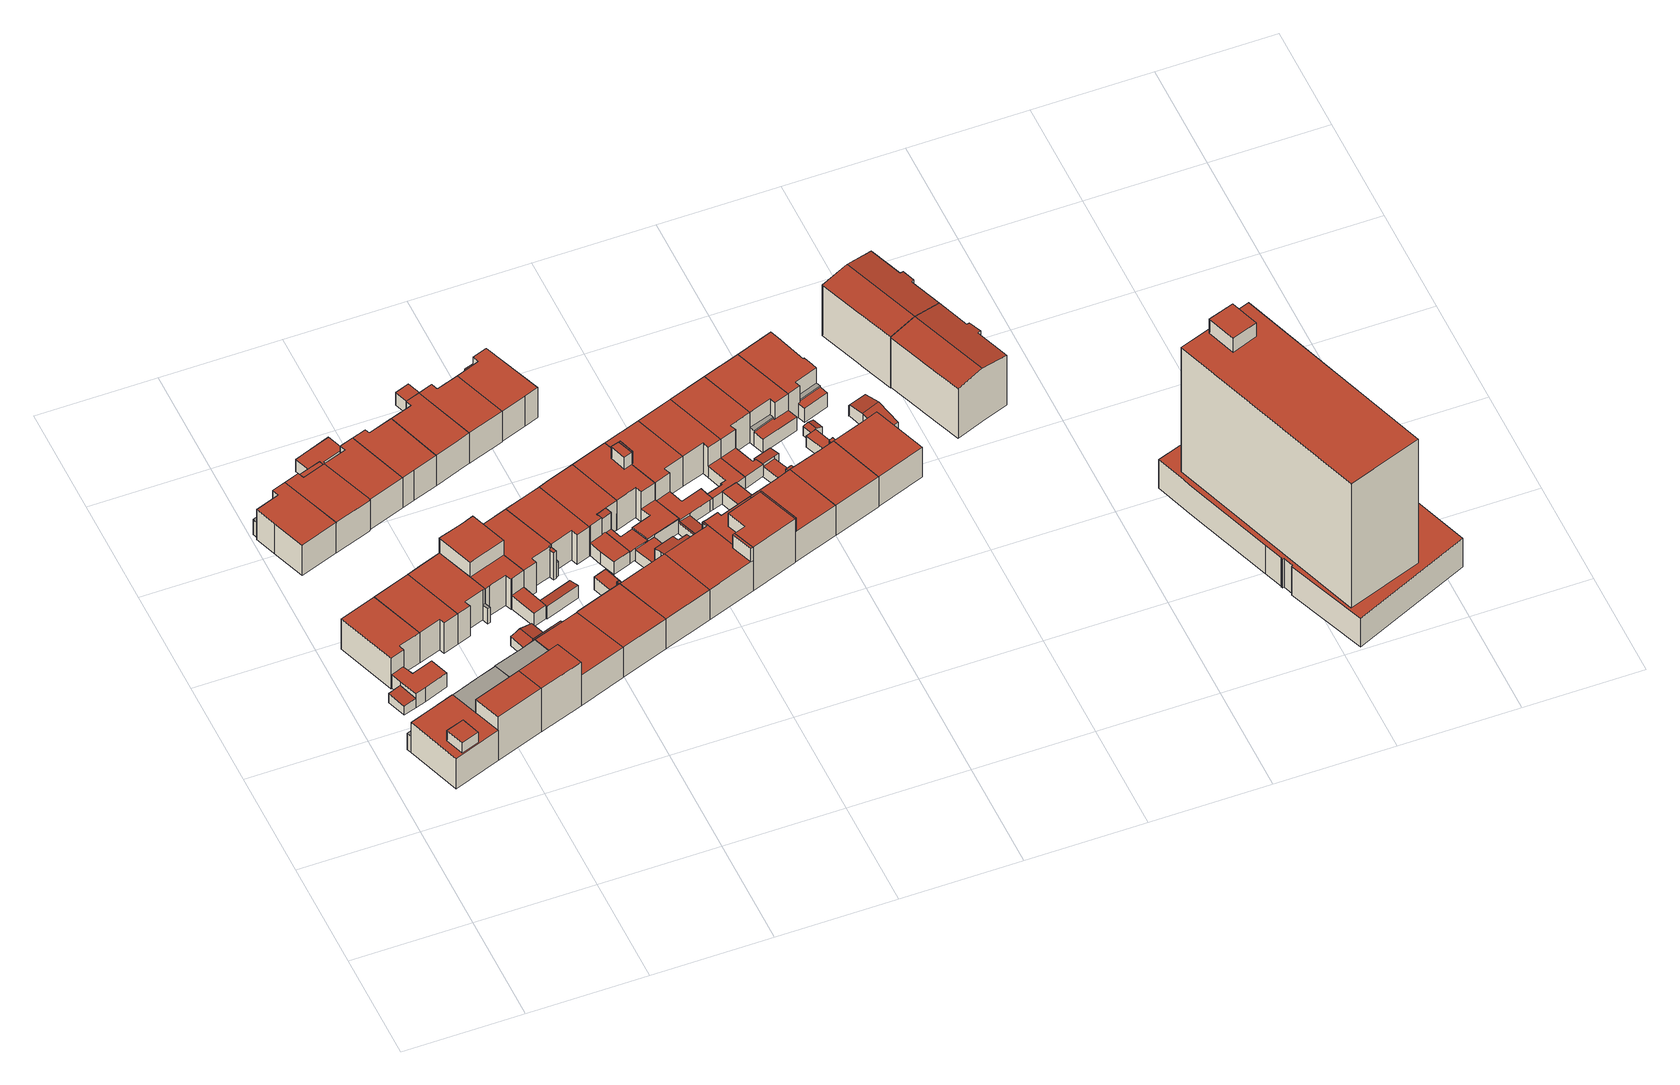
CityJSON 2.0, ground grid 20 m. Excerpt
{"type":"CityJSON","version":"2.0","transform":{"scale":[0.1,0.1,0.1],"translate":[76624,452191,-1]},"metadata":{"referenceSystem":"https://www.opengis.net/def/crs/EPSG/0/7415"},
"CityObjects":{
"building1":{"type":"Building","attributes":{"Volume":589.91,"Dakoppervlakte":84.73,"Muuroppervlakte":280.94,"Vloeroppervlakte":89.47,"hoogte_Z_max_in_m_NAP":9.46,"GEB_DOEL":"woonfunctie","dateOfConstruction":"1932-01-01","measuredHeight":8.67},"geometry":[{"type":"Solid","lod":"2","boundaries":[[[[0,1,2,3,4,5,6,7,8,9]],[[10,11,12,13]],[[14,15,16,17]],[[18,19,20,21,22,23],[24,25,26,27]],[[28,29,30,31]],[[0,9,22,21,15]],[[9,8,23,22]],[[11,10,7,6]],[[6,5,12,11]],[[5,4,13,12]],[[18,10,13,4,3,16,20,19]],[[17,2,1,14]],[[1,0,15,14]],[[2,17,16,3]],[[21,20,16,15]],[[31,24,27,28]],[[29,28,27,26]],[[25,30,29,26]],[[30,25,24,31]],[[8,7,10,18,23]]]],"semantics":{"surfaces":[{"type":"GroundSurface"},{"type":"OuterFloorSurface"},{"type":"RoofSurface"},{"type":"WallSurface"}],"values":[[0,1,1,2,2,3,3,3,3,3,3,3,3,3,3,3,3,3,3,3]]}}]},
"building2":{"type":"Building","attributes":{"Volume":15.99,"Dakoppervlakte":7.82,"Muuroppervlakte":23.54,"Vloeroppervlakte":7.79,"hoogte_Z_max_in_m_NAP":3.02,"GEB_DOEL":"onbekend","dateOfConstruction":"1925-01-01","measuredHeight":2.16},"geometry":[{"type":"Solid","lod":"2","boundaries":[[[[32,33,34,35]],[[36,37,38,39]],[[32,35,39,38]],[[35,34,36,39]],[[33,37,36,34]],[[37,33,32,38]]]],"semantics":{"surfaces":[{"type":"GroundSurface"},{"type":"RoofSurface"},{"type":"WallSurface"}],"values":[[0,1,2,2,2,2]]}}]},
"building3":{"type":"Building","attributes":{"Volume":519.67,"Dakoppervlakte":93.76,"Muuroppervlakte":282.61,"Vloeroppervlakte":93.76,"hoogte_Z_max_in_m_NAP":7.41,"GEB_DOEL":"woonfunctie","dateOfConstruction":"1925-01-01","measuredHeight":6.51},"geometry":[{"type":"Solid","lod":"2","boundaries":[[[[40,41,42,43,44,45,46,47,48,49,33,32,50,51]],[[52,53,54,55,56,57,58,59]],[[60,61,62,63,64,65,66,67]],[[59,41,40,52]],[[52,40,51,53]],[[57,43,42,58]],[[58,42,41,59]],[[50,32,65,64]],[[65,32,33,66]],[[66,33,49,67]],[[67,49,48,60]],[[47,61,60,48]],[[47,46,62,61]],[[62,46,45,63]],[[54,53,51,50,64,63,45,44,56,55]],[[56,44,43,57]]]],"semantics":{"surfaces":[{"type":"GroundSurface"},{"type":"RoofSurface"},{"type":"WallSurface"}],"values":[[0,1,1,2,2,2,2,2,2,2,2,2,2,2,2,2]]}}]},
"building4":{"type":"Building","attributes":{"Volume":690.52,"Dakoppervlakte":42.14,"Muuroppervlakte":324.76,"Vloeroppervlakte":90.41,"hoogte_Z_max_in_m_NAP":10.17,"GEB_DOEL":"woonfunctie","dateOfConstruction":"1932-01-01","measuredHeight":9.35},"geometry":[{"type":"Solid","lod":"2","boundaries":[[[[68,69,70,71,72,73,8,74,7,6]],[[75,76,18,77,78,79]],[[10,80,81,11]],[[82,83,84,85]],[[75,79,71,70]],[[70,69,80,76,75]],[[18,10,7,74,77]],[[81,68,6,11]],[[10,11,6,7]],[[68,81,80,69]],[[80,10,18,76]],[[85,84,77,74,8]],[[85,8,73,82]],[[83,82,73,72,78]],[[84,83,78,77]],[[78,72,71,79]]]],"semantics":{"surfaces":[{"type":"GroundSurface"},{"type":"OuterFloorSurface"},{"type":"RoofSurface"},{"type":"WallSurface"}],"values":[[0,1,1,2,3,3,3,3,3,3,3,3,3,3,3,3]]}}]},
"building5":{"type":"Building","attributes":{"Volume":475.78,"Dakoppervlakte":70.57,"Muuroppervlakte":233.77,"Vloeroppervlakte":75.45,"hoogte_Z_max_in_m_NAP":7.38,"GEB_DOEL":"woonfunctie","dateOfConstruction":"1925-01-01","measuredHeight":6.52},"geometry":[{"type":"Solid","lod":"2","boundaries":[[[[86,87,88,89,90,91,92,93,94]],[[95,96,97,98,99,100,101,102]],[[103,104,105,106]],[[99,98,97,87,86,94]],[[94,93,100,99]],[[93,92,101,100]],[[92,91,102,101]],[[95,102,91,90,106]],[[89,103,106,90]],[[89,88,104,103]],[[105,96,95,106]],[[87,97,96,105,104,88]]]],"semantics":{"surfaces":[{"type":"GroundSurface"},{"type":"RoofSurface"},{"type":"OuterFloorSurface"},{"type":"WallSurface"}],"values":[[0,1,2,3,3,3,3,3,3,3,3,3]]}}]},
"building6":{"type":"Building","attributes":{"Volume":455.03,"Dakoppervlakte":69.74,"Muuroppervlakte":230.87,"Vloeroppervlakte":69.74,"hoogte_Z_max_in_m_NAP":7.41,"GEB_DOEL":"woonfunctie","dateOfConstruction":"1925-01-01","measuredHeight":6.52},"geometry":[{"type":"Solid","lod":"2","boundaries":[[[[107,108,109,42,41,110,111]],[[59,58,112,113,114,115,116]],[[42,109,112,58]],[[108,107,114,113]],[[107,111,115,114]],[[59,116,115,111,110,41]],[[109,108,113,112]],[[41,42,58,59]]]],"semantics":{"surfaces":[{"type":"GroundSurface"},{"type":"RoofSurface"},{"type":"WallSurface"}],"values":[[0,1,2,2,2,2,2,2]]}}]},
"building7":{"type":"Building","attributes":{"Volume":496.6,"Dakoppervlakte":76.07,"Muuroppervlakte":235.18,"Vloeroppervlakte":76.07,"hoogte_Z_max_in_m_NAP":7.38,"GEB_DOEL":"woonfunctie","dateOfConstruction":"1925-01-01","measuredHeight":6.55},"geometry":[{"type":"Solid","lod":"2","boundaries":[[[[117,118,119,120,121,122,123]],[[124,125,126,127,128,102,101]],[[129,130,131,132]],[[102,128,129,120,119]],[[102,119,118,101]],[[125,124,101,118,117,123]],[[123,122,131,126,125]],[[131,122,121,132]],[[120,129,132,121]],[[130,127,126,131]],[[128,127,130,129]]]],"semantics":{"surfaces":[{"type":"GroundSurface"},{"type":"RoofSurface"},{"type":"WallSurface"}],"values":[[0,1,1,2,2,2,2,2,2,2,2]]}}]},
"building8":{"type":"Building","attributes":{"Volume":667.44,"Dakoppervlakte":49.42,"Muuroppervlakte":318.89,"Vloeroppervlakte":93.68,"hoogte_Z_max_in_m_NAP":10.17,"GEB_DOEL":"woonfunctie","dateOfConstruction":"1932-01-01","measuredHeight":9.35},"geometry":[{"type":"Solid","lod":"2","boundaries":[[[[133,134,135,136,137,138,139,73,72,71,70,140,141,142]],[[143,144,79,78,145]],[[146,147,148,149,150]],[[151,152,153,154,155,156]],[[82,157,158,83]],[[145,138,137,143]],[[144,143,137,136,150]],[[79,149,71,72,78]],[[134,133,151,156]],[[152,151,133,142]],[[153,152,142,141]],[[153,141,140,154]],[[140,70,148,147,154]],[[71,149,148,70]],[[146,150,136,135,155]],[[147,146,155,154]],[[79,144,150,149]],[[83,78,72,73,82]],[[139,157,82,73]],[[139,138,145,158,157]],[[83,158,145,78]],[[156,155,135,134]]]],"semantics":{"surfaces":[{"type":"GroundSurface"},{"type":"OuterFloorSurface"},{"type":"RoofSurface"},{"type":"WallSurface"}],"values":[[0,1,1,2,2,3,3,3,3,3,3,3,3,3,3,3,3,3,3,3,3,3]]}}]},
"building9":{"type":"Building","attributes":{"Volume":430.6,"Dakoppervlakte":66.06,"Muuroppervlakte":233.39,"Vloeroppervlakte":66.47,"hoogte_Z_max_in_m_NAP":7.41,"GEB_DOEL":"woonfunctie","dateOfConstruction":"1925-01-01","measuredHeight":6.5},"geometry":[{"type":"Solid","lod":"2","boundaries":[[[[107,111,159,160,161,162,163,164,165,166]],[[167,168,169,170,171,172,115,114]],[[173,174,175,176]],[[115,111,107,114]],[[114,107,166,167]],[[167,166,165,168]],[[169,168,165,164,176]],[[175,161,160,171,170]],[[171,160,159,111,115,172]],[[164,163,173,176]],[[163,162,174,173]],[[162,161,175,174]],[[176,175,170,169]]]],"semantics":{"surfaces":[{"type":"GroundSurface"},{"type":"RoofSurface"},{"type":"OuterFloorSurface"},{"type":"WallSurface"}],"values":[[0,1,2,3,3,3,3,3,3,3,3,3,3]]}}]},
"building10":{"type":"Building","attributes":{"Volume":508.21,"Dakoppervlakte":93.54,"Muuroppervlakte":279.58,"Vloeroppervlakte":95.89,"hoogte_Z_max_in_m_NAP":7.38,"GEB_DOEL":"woonfunctie","dateOfConstruction":"1925-01-01","measuredHeight":6.47},"geometry":[{"type":"Solid","lod":"2","boundaries":[[[[177,178,179,180,181,182,183,184,185,186,187,188,189,190,191,192]],[[193,194,195,196]],[[197,198,199,200,126,125]],[[201,202,203,204,205,206,207,208,209]],[[125,126,193,180,179]],[[197,125,179,178]],[[178,177,198,197]],[[199,192,191,200]],[[183,182,202,201]],[[202,182,181,203]],[[205,204,189,188]],[[188,187,206,205]],[[208,207,206,187,186,185]],[[185,184,209,208]],[[183,201,209,184]],[[196,203,181,180,193]],[[190,189,204,195,194]],[[196,195,204,203]],[[191,190,194,193,126,200]],[[198,177,192,199]]]],"semantics":{"surfaces":[{"type":"GroundSurface"},{"type":"OuterFloorSurface"},{"type":"RoofSurface"},{"type":"WallSurface"}],"values":[[0,1,2,2,3,3,3,3,3,3,3,3,3,3,3,3,3,3,3,3]]}}]},
"building11":{"type":"Building","attributes":{"Volume":29.63,"Dakoppervlakte":14.02,"Muuroppervlakte":30.74,"Vloeroppervlakte":13.65,"hoogte_Z_max_in_m_NAP":3.3,"GEB_DOEL":"onbekend","dateOfConstruction":"1932-01-01","measuredHeight":2.42},"geometry":[{"type":"Solid","lod":"2","boundaries":[[[[210,211,212,213,214,215,216,217]],[[218,219,220,221,222,223]],[[224,225,221,220]],[[219,218,214,213,212,211,224,220]],[[218,223,215,214]],[[224,211,210,225]],[[215,223,222,221,225,210,217,216]]]],"semantics":{"surfaces":[{"type":"GroundSurface"},{"type":"RoofSurface"},{"type":"WallSurface"}],"values":[[0,1,1,2,2,2,2]]}}]},
"building12":{"type":"Building","attributes":{"Volume":623.64,"Dakoppervlakte":80.27,"Muuroppervlakte":344.64,"Vloeroppervlakte":81.32,"hoogte_Z_max_in_m_NAP":10.65,"GEB_DOEL":"woonfunctie","dateOfConstruction":"1925-01-01","measuredHeight":9.78},"geometry":[{"type":"Solid","lod":"2","boundaries":[[[[226,227,228,229,161,230,160,231,232,233,234,235,236]],[[237,170,238,239,240,241,242,243]],[[244,245,246,247]],[[248,249,250,251,252]],[[161,170,237,171,160,230]],[[238,170,161,229]],[[239,238,229,228]],[[241,240,227,226,246]],[[226,236,247,246]],[[236,235,244,247]],[[244,235,234,245]],[[245,242,241,246]],[[248,243,253,249]],[[250,249,253,232,231,254]],[[160,171,251,250,254,231]],[[251,171,237,252]],[[253,243,242,245,234,233,232]],[[248,252,237,243]],[[228,227,240,239]]]],"semantics":{"surfaces":[{"type":"GroundSurface"},{"type":"RoofSurface"},{"type":"WallSurface"}],"values":[[0,1,1,1,2,2,2,2,2,2,2,2,2,2,2,2,2,2,2]]}}]},
"building13":{"type":"Building","attributes":{"Volume":568.23,"Dakoppervlakte":88.36,"Muuroppervlakte":246.45,"Vloeroppervlakte":88.29,"hoogte_Z_max_in_m_NAP":7.29,"GEB_DOEL":"woonfunctie","dateOfConstruction":"1932-01-01","measuredHeight":6.47},"geometry":[{"type":"Solid","lod":"2","boundaries":[[[[255,256,257,258,259,260,139,137,261]],[[143,262,263,264,265,266]],[[267,268,269,270,271]],[[260,263,262,139]],[[263,260,259,264]],[[259,258,269,265,264]],[[261,137,143,266,268]],[[267,255,261,268]],[[258,257,270,269]],[[270,257,256,255,267,271]],[[269,268,266,265]],[[137,139,262,143]]]],"semantics":{"surfaces":[{"type":"GroundSurface"},{"type":"RoofSurface"},{"type":"WallSurface"}],"values":[[0,1,1,2,2,2,2,2,2,2,2,2]]}}]},
"building14":{"type":"Building","attributes":{"Volume":473.13,"Dakoppervlakte":70.94,"Muuroppervlakte":230.85,"Vloeroppervlakte":74.96,"hoogte_Z_max_in_m_NAP":7.38,"GEB_DOEL":"woonfunctie","dateOfConstruction":"1925-01-01","measuredHeight":6.49},"geometry":[{"type":"Solid","lod":"2","boundaries":[[[[177,272,273,274,275,276,178]],[[198,197,277,278,279,280,281]],[[282,283,284,285]],[[177,178,197,198]],[[178,276,277,197]],[[276,275,278,277]],[[275,274,285,279,278]],[[198,281,283,272,177]],[[273,282,285,274]],[[283,282,273,272]],[[284,280,279,285]],[[280,284,283,281]]]],"semantics":{"surfaces":[{"type":"GroundSurface"},{"type":"RoofSurface"},{"type":"OuterFloorSurface"},{"type":"WallSurface"}],"values":[[0,1,2,3,3,3,3,3,3,3,3,3]]}}]},
"building15":{"type":"Building","attributes":{"Volume":450.87,"Dakoppervlakte":69.36,"Muuroppervlakte":239.89,"Vloeroppervlakte":69.36,"hoogte_Z_max_in_m_NAP":7.41,"GEB_DOEL":"woonfunctie","dateOfConstruction":"1925-01-01","measuredHeight":6.5},"geometry":[{"type":"Solid","lod":"2","boundaries":[[[[286,287,288,289,290,291,292,293,234,232]],[[294,253,242,295,296,297,298,299,300]],[[301,302,303,304,305]],[[287,300,299,303,288]],[[286,232,253,294]],[[253,232,234,242]],[[242,234,293,295]],[[292,296,295,293]],[[296,292,291,305,297]],[[290,289,302,301]],[[302,289,288,303]],[[297,305,304,298]],[[299,298,304,303]],[[291,290,301,305]],[[300,287,286,294]]]],"semantics":{"surfaces":[{"type":"GroundSurface"},{"type":"RoofSurface"},{"type":"WallSurface"}],"values":[[0,1,1,2,2,2,2,2,2,2,2,2,2,2,2]]}}]},
"building16":{"type":"Building","attributes":{"Volume":29.96,"Dakoppervlakte":12.07,"Muuroppervlakte":41.28,"Vloeroppervlakte":11.8,"hoogte_Z_max_in_m_NAP":3.53,"GEB_DOEL":"onbekend","dateOfConstruction":"1925-01-01","measuredHeight":2.74},"geometry":[{"type":"Solid","lod":"2","boundaries":[[[[306,307,308,309]],[[310,311,312,313]],[[306,309,311,310]],[[308,312,311,309]],[[312,308,307,313]],[[310,313,307,306]]]],"semantics":{"surfaces":[{"type":"GroundSurface"},{"type":"RoofSurface"},{"type":"WallSurface"}],"values":[[0,1,2,2,2,2]]}}]},
"building17":{"type":"Building","attributes":{"Volume":548.59,"Dakoppervlakte":84.63,"Muuroppervlakte":239.13,"Vloeroppervlakte":90.04,"hoogte_Z_max_in_m_NAP":7.29,"GEB_DOEL":"woonfunctie","dateOfConstruction":"1932-01-01","measuredHeight":6.48},"geometry":[{"type":"Solid","lod":"2","boundaries":[[[[260,259,314,315,316,317]],[[318,319,264,263,320,321]],[[260,317,320,263]],[[316,315,318,321]],[[315,314,319,318]],[[259,264,319,314]],[[317,316,321,320]],[[259,260,263,264]]]],"semantics":{"surfaces":[{"type":"GroundSurface"},{"type":"RoofSurface"},{"type":"WallSurface"}],"values":[[0,1,2,2,2,2,2,2]]}}]},
"building18":{"type":"Building","attributes":{"Volume":451.21,"Dakoppervlakte":69.06,"Muuroppervlakte":231.86,"Vloeroppervlakte":69.06,"hoogte_Z_max_in_m_NAP":7.38,"GEB_DOEL":"woonfunctie","dateOfConstruction":"1925-01-01","measuredHeight":6.53},"geometry":[{"type":"Solid","lod":"2","boundaries":[[[[274,322,323,324,325,326,275]],[[327,328,329,330,279,278,331]],[[278,275,326,325,327,331]],[[329,328,324,323]],[[323,322,330,329]],[[274,279,330,322]],[[327,325,324,328]],[[274,275,278,279]]]],"semantics":{"surfaces":[{"type":"GroundSurface"},{"type":"RoofSurface"},{"type":"WallSurface"}],"values":[[0,1,2,2,2,2,2,2]]}}]},
"building19":{"type":"Building","attributes":{"Volume":437.99,"Dakoppervlakte":67.69,"Muuroppervlakte":233.47,"Vloeroppervlakte":68.23,"hoogte_Z_max_in_m_NAP":7.41,"GEB_DOEL":"woonfunctie","dateOfConstruction":"1925-01-01","measuredHeight":6.44},"geometry":[{"type":"Solid","lod":"2","boundaries":[[[[332,333,334,335,336,337,338,339,340,341]],[[342,343,300,299,344,345,346]],[[347,348,349,350]],[[333,332,346,345]],[[332,341,342,346]],[[341,340,343,342]],[[339,300,343,340]],[[339,338,350,299,300]],[[333,345,344,334]],[[350,338,337,347]],[[347,337,336,348]],[[336,335,349,348]],[[350,349,335,334,344,299]]]],"semantics":{"surfaces":[{"type":"GroundSurface"},{"type":"RoofSurface"},{"type":"OuterFloorSurface"},{"type":"WallSurface"}],"values":[[0,1,2,3,3,3,3,3,3,3,3,3,3]]}}]},
"building20":{"type":"Building","attributes":{"Volume":627.37,"Dakoppervlakte":99.71,"Muuroppervlakte":284.16,"Vloeroppervlakte":107.37,"hoogte_Z_max_in_m_NAP":7.29,"GEB_DOEL":"woonfunctie","dateOfConstruction":"1932-01-01","measuredHeight":6.49},"geometry":[{"type":"Solid","lod":"2","boundaries":[[[[351,352,353,354,355,356,357,358,359,360,361,362,317,316]],[[363,364,365,366]],[[367,368,369,370]],[[320,371,372,373,321]],[[374,375,376,377,378,379,380,381]],[[382,383,384,385]],[[316,317,320,321]],[[317,362,371,320]],[[372,371,362,361,367]],[[380,358,357,381]],[[357,356,374,381]],[[356,355,375,374]],[[355,354,353,352,386,377,376,375]],[[364,369,359,358,380,379,365]],[[368,367,361,360]],[[368,360,359,369]],[[363,370,369,364]],[[378,377,385,384]],[[386,352,351,382,385,377]],[[366,365,379,378,384,383]],[[367,370,363,366,383,382,373,372]],[[351,316,321,373,382]]]],"semantics":{"surfaces":[{"type":"GroundSurface"},{"type":"OuterFloorSurface"},{"type":"RoofSurface"},{"type":"WallSurface"}],"values":[[0,1,1,2,2,2,3,3,3,3,3,3,3,3,3,3,3,3,3,3,3,3]]}}]},
"building21":{"type":"Building","attributes":{"Volume":481.69,"Dakoppervlakte":80.94,"Muuroppervlakte":260.5,"Vloeroppervlakte":80.94,"hoogte_Z_max_in_m_NAP":7.38,"GEB_DOEL":"woonfunctie","dateOfConstruction":"1925-01-01","measuredHeight":6.58},"geometry":[{"type":"Solid","lod":"2","boundaries":[[[[387,388,389,390,391,392,393,394]],[[328,327,395,396,397,398]],[[399,400,401,402]],[[393,395,327,394]],[[395,393,392,396]],[[396,392,391,397]],[[391,390,400,398,397]],[[390,389,401,400]],[[388,402,401,389]],[[388,387,399,402]],[[328,398,400,399]],[[394,327,328,399,387]]]],"semantics":{"surfaces":[{"type":"GroundSurface"},{"type":"RoofSurface"},{"type":"WallSurface"}],"values":[[0,1,1,2,2,2,2,2,2,2,2,2]]}}]},
"building22":{"type":"Building","attributes":{"Volume":533.18,"Dakoppervlakte":100.75,"Muuroppervlakte":268.07,"Vloeroppervlakte":100.75,"hoogte_Z_max_in_m_NAP":7.41,"GEB_DOEL":"woonfunctie","dateOfConstruction":"1925-01-01","measuredHeight":6.44},"geometry":[{"type":"Solid","lod":"2","boundaries":[[[[403,404,405,332,341,406,407,408,409,410,411,412,413,414,415]],[[342,346,416,417,418,419,420,421]],[[422,423,424,425,426,427,428]],[[429,430,431,432,433,434,435]],[[436,437,438,439]],[[419,408,407,420]],[[406,421,420,407]],[[421,406,341,342]],[[342,341,332,346]],[[416,346,332,405,422]],[[423,422,405,404]],[[434,425,424,403,415]],[[415,414,435,434]],[[435,414,413,429]],[[412,430,429,413]],[[411,431,430,412]],[[431,411,410,432]],[[439,432,410,409,436]],[[426,425,434,433]],[[433,432,439,438,427,426]],[[418,437,436,409,408,419]],[[428,417,416,422]],[[438,437,418,417,428,427]],[[404,403,424,423]]]],"semantics":{"surfaces":[{"type":"GroundSurface"},{"type":"RoofSurface"},{"type":"WallSurface"}],"values":[[0,1,1,1,1,2,2,2,2,2,2,2,2,2,2,2,2,2,2,2,2,2,2,2]]}}]},
"building23":{"type":"Building","attributes":{"Volume":482.89,"Dakoppervlakte":77.54,"Muuroppervlakte":242.93,"Vloeroppervlakte":77.54,"hoogte_Z_max_in_m_NAP":7.38,"GEB_DOEL":"woonfunctie","dateOfConstruction":"1925-01-01","measuredHeight":6.48},"geometry":[{"type":"Solid","lod":"2","boundaries":[[[[440,441,442,443,444,445,446,447,448]],[[449,450,451,452,453,396,395]],[[454,455,456,457]],[[448,447,449,395]],[[447,446,450,449]],[[451,450,446,445,456]],[[442,441,453,452,455]],[[440,396,453,441]],[[445,444,457,456]],[[443,454,457,444]],[[443,442,455,454]],[[455,452,451,456]],[[440,448,395,396]]]],"semantics":{"surfaces":[{"type":"GroundSurface"},{"type":"RoofSurface"},{"type":"WallSurface"}],"values":[[0,1,1,2,2,2,2,2,2,2,2,2,2]]}}]},
"building24":{"type":"Building","attributes":{"Volume":681.59,"Dakoppervlakte":119.1,"Muuroppervlakte":369.28,"Vloeroppervlakte":118.99,"hoogte_Z_max_in_m_NAP":10.2,"GEB_DOEL":"woonfunctie","dateOfConstruction":"1932-01-01","measuredHeight":9.37},"geometry":[{"type":"Solid","lod":"2","boundaries":[[[[458,459,460,461,462,362,361,360,463,464,465],[466,467,468,469,470,471,472]],[[473,474,372,371,475,476,477,478]],[[479,480,481,482]],[[483,484,485,486,487]],[[488,489,490,491,492,493,494]],[[495,496,497,498,499,500,501]],[[502,503,504,505,506]],[[507,508,509,510]],[[511,512,462,461,460,503,513]],[[372,488,514,515,371]],[[475,371,515,362,462,512,516]],[[475,516,480,479]],[[481,480,516,477]],[[477,516,512,511,501,478]],[[477,476,482,481]],[[476,475,479,482]],[[485,484,469,468]],[[464,487,486,465]],[[463,483,487,464]],[[517,471,470,518,491,490,497]],[[494,493,519,483,463,360,520]],[[520,514,488,494]],[[460,459,504,503]],[[458,505,504,459]],[[458,465,486,507,510,505]],[[485,468,467,506,509,508]],[[506,467,466,502]],[[510,509,506,505]],[[496,495,513,521]],[[497,490,489,498]],[[519,493,492,522]],[[507,486,485,508]],[[501,500,473,478]],[[473,500,499,474]],[[488,372,474,499,498,489]],[[513,503,502,466,472,521]],[[519,522,484,483]],[[514,520,360,361,362,515]],[[522,492,491,518,470,469,484]],[[496,521,472,471,517,497]],[[501,511,513,495]]]],"semantics":{"surfaces":[{"type":"GroundSurface"},{"type":"RoofSurface"},{"type":"WallSurface"}],"values":[[0,1,1,1,1,1,1,1,2,2,2,2,2,2,2,2,2,2,2,2,2,2,2,2,2,2,2,2,2,2,2,2,2,2,2,2,2,2,2,2,2]]}}]},
"building25":{"type":"Building","attributes":{"Volume":521.46,"Dakoppervlakte":93.33,"Muuroppervlakte":300.05,"Vloeroppervlakte":93.33,"hoogte_Z_max_in_m_NAP":10.01,"GEB_DOEL":"woonfunctie","dateOfConstruction":"1925-01-01","measuredHeight":9.09},"geometry":[{"type":"Solid","lod":"2","boundaries":[[[[523,524,525,526,527,528,529,530,531,532,533,534,535]],[[536,537,420,419,538,539,540,541,542,543,544]],[[545,546,547,548]],[[549,550,551,552,553,554]],[[533,420,537,534]],[[420,533,532,419]],[[419,532,531,530,539,538]],[[547,542,536,548]],[[523,535,534,537,536,542,541,554,524]],[[545,548,536,544]],[[544,543,546,545]],[[543,542,547,546]],[[553,552,526,525]],[[525,524,554,553]],[[529,528,550,549]],[[528,527,551,550]],[[526,552,551,527]],[[541,540,549,554]],[[530,529,549,540,539]]]],"semantics":{"surfaces":[{"type":"GroundSurface"},{"type":"RoofSurface"},{"type":"WallSurface"}],"values":[[0,1,1,1,2,2,2,2,2,2,2,2,2,2,2,2,2,2,2]]}}]},
"building26":{"type":"Building","attributes":{"Volume":515.46,"Dakoppervlakte":94.1,"Muuroppervlakte":292.37,"Vloeroppervlakte":94.1,"hoogte_Z_max_in_m_NAP":10.01,"GEB_DOEL":"woonfunctie","dateOfConstruction":"1925-01-01","measuredHeight":9.13},"geometry":[{"type":"Solid","lod":"2","boundaries":[[[[534,555,556,557,558,559,560,561,562,563,564,525,524,523,535]],[[565,566,537,536,567,568,542,541,569,570]],[[571,548,547,572]],[[573,574,575,576,577,578,579,580,581]],[[570,569,580,558,557]],[[556,565,570,557]],[[565,556,555,566]],[[534,537,566,555]],[[524,581,541,542,536,537,534,535,523]],[[572,568,567,571]],[[571,567,536,548]],[[542,568,572,547]],[[524,525,573,581]],[[525,564,574,573]],[[564,563,575,574]],[[563,562,576,575]],[[562,561,577,576]],[[561,560,578,577]],[[560,559,579,578]],[[579,559,558,580]],[[569,541,581,580]],[[548,536,542,547]]]],"semantics":{"surfaces":[{"type":"GroundSurface"},{"type":"RoofSurface"},{"type":"WallSurface"}],"values":[[0,1,1,1,2,2,2,2,2,2,2,2,2,2,2,2,2,2,2,2,2,2]]}}]},
"building27":{"type":"Building","attributes":{"Volume":757.43,"Dakoppervlakte":94.95,"Muuroppervlakte":370.82,"Vloeroppervlakte":99.65,"hoogte_Z_max_in_m_NAP":10.2,"GEB_DOEL":"woonfunctie","dateOfConstruction":"1932-01-01","measuredHeight":9.39},"geometry":[{"type":"Solid","lod":"2","boundaries":[[[[461,459,582,583,584,585,586,587,588,589,590,462,591]],[[592,593,594,595]],[[596,597,598,478,477,599,600,601,602]],[[603,604,605,606,607,504]],[[481,480,608,609,610,611]],[[516,477,478,603,461,591,462]],[[594,602,601,612,590,589,588]],[[586,585,604,598,597,592]],[[588,587,595,594]],[[586,592,595,587]],[[592,597,596,593]],[[584,583,606,605]],[[582,607,606,583]],[[607,582,459,504]],[[504,459,461,603]],[[604,585,584,605]],[[603,478,598,604]],[[481,477,516,480]],[[516,462,590,612,608,480]],[[608,612,601,609]],[[600,599,611,610]],[[477,481,611,599]],[[610,609,601,600]],[[594,593,596,602]]]],"semantics":{"surfaces":[{"type":"GroundSurface"},{"type":"OuterFloorSurface"},{"type":"RoofSurface"},{"type":"WallSurface"}],"values":[[0,1,2,2,2,3,3,3,3,3,3,3,3,3,3,3,3,3,3,3,3,3,3,3]]}}]},
"building28":{"type":"Building","attributes":{"Volume":478.72,"Dakoppervlakte":84.77,"Muuroppervlakte":274.32,"Vloeroppervlakte":84.77,"hoogte_Z_max_in_m_NAP":7.41,"GEB_DOEL":"woonfunctie","dateOfConstruction":"1925-01-01","measuredHeight":6.52},"geometry":[{"type":"Solid","lod":"2","boundaries":[[[[613,614,556,555,615,616,617,618,619,562,561,620,621,622]],[[565,623,624,625,626,566]],[[627,628,577,576,629,630,631,632,633,634]],[[626,615,555,566]],[[566,555,556,565]],[[624,623,614,613,633]],[[626,625,632,616,615]],[[613,622,634,633]],[[622,621,627,634]],[[627,621,620,628]],[[561,577,628,620]],[[577,561,562,576]],[[576,562,619,618,630,629]],[[618,617,631,630]],[[631,617,616,632]],[[632,625,624,633]],[[556,614,623,565]]]],"semantics":{"surfaces":[{"type":"GroundSurface"},{"type":"RoofSurface"},{"type":"WallSurface"}],"values":[[0,1,1,2,2,2,2,2,2,2,2,2,2,2,2,2,2]]}}]},
"building29":{"type":"Building","attributes":{"Volume":28.87,"Dakoppervlakte":11,"Muuroppervlakte":35.43,"Vloeroppervlakte":11,"hoogte_Z_max_in_m_NAP":3.57,"GEB_DOEL":"onbekend","dateOfConstruction":"1932-01-01","measuredHeight":2.62},"geometry":[{"type":"Solid","lod":"2","boundaries":[[[[619,618,635,636,637]],[[638,639,640,641,642]],[[642,641,636,635]],[[635,618,638,642]],[[618,619,639,638]],[[641,640,639,619,637,636]]]],"semantics":{"surfaces":[{"type":"GroundSurface"},{"type":"RoofSurface"},{"type":"WallSurface"}],"values":[[0,1,2,2,2,2]]}}]},
"building30":{"type":"Building","attributes":{"Volume":538.19,"Dakoppervlakte":79.93,"Muuroppervlakte":283.63,"Vloeroppervlakte":84.14,"hoogte_Z_max_in_m_NAP":10.2,"GEB_DOEL":"woonfunctie","dateOfConstruction":"1932-01-01","measuredHeight":9.4},"geometry":[{"type":"Solid","lod":"2","boundaries":[[[[643,644,645,590,589,588,587,646,647]],[[648,595,594,649]],[[650,602,601,651,652,653,654]],[[608,655,656,609]],[[612,601,602,594,588,589,590]],[[650,654,643,647,649]],[[609,601,612,608]],[[612,652,655,608]],[[645,644,653,652,612,590]],[[651,601,609,656]],[[655,652,651,656]],[[647,646,648,649]],[[648,646,587,595]],[[595,587,588,594]],[[602,650,649,594]],[[653,644,643,654]]]],"semantics":{"surfaces":[{"type":"GroundSurface"},{"type":"OuterFloorSurface"},{"type":"RoofSurface"},{"type":"WallSurface"}],"values":[[0,1,2,2,3,3,3,3,3,3,3,3,3,3,3,3]]}}]},
"building31":{"type":"Building","attributes":{"Volume":519.1,"Dakoppervlakte":93.39,"Muuroppervlakte":281.09,"Vloeroppervlakte":93.35,"hoogte_Z_max_in_m_NAP":7.41,"GEB_DOEL":"woonfunctie","dateOfConstruction":"1925-01-01","measuredHeight":6.54},"geometry":[{"type":"Solid","lod":"2","boundaries":[[[[657,658,659,660,661,662,663,664,665,666,667,668,617,616,615]],[[625,669,670,671,672,626]],[[673,674,675,676,632,631,677,678]],[[679,680,673,681,682,683,684]],[[672,657,615,626]],[[615,616,632,625,626]],[[669,676,660,659,670]],[[670,659,658,671]],[[632,616,617,631]],[[667,678,677,631,617,668]],[[662,661,675,674,680]],[[675,661,660,676]],[[681,678,667,666,682]],[[666,665,683,682]],[[664,684,683,665]],[[679,684,664,663]],[[674,673,680]],[[678,681,673]],[[663,662,680,679]],[[625,632,676,669]],[[671,658,657,672]]]],"semantics":{"surfaces":[{"type":"GroundSurface"},{"type":"RoofSurface"},{"type":"WallSurface"}],"values":[[0,1,1,1,2,2,2,2,2,2,2,2,2,2,2,2,2,2,2,2,2]]}}]},
"building32":{"type":"Building","attributes":{"Volume":21.91,"Dakoppervlakte":9.87,"Muuroppervlakte":29.06,"Vloeroppervlakte":9.87,"hoogte_Z_max_in_m_NAP":3.13,"GEB_DOEL":"onbekend","dateOfConstruction":"1932-01-01","measuredHeight":2.22},"geometry":[{"type":"Solid","lod":"2","boundaries":[[[[668,666,685,686]],[[687,688,689,690]],[[668,686,688,687]],[[686,685,689,688]],[[685,666,690,689]],[[666,668,687,690]]]],"semantics":{"surfaces":[{"type":"GroundSurface"},{"type":"RoofSurface"},{"type":"WallSurface"}],"values":[[0,1,2,2,2,2]]}}]},
"building33":{"type":"Building","attributes":{"Volume":579.81,"Dakoppervlakte":86.94,"Muuroppervlakte":252.95,"Vloeroppervlakte":91.72,"hoogte_Z_max_in_m_NAP":7.29,"GEB_DOEL":"woonfunctie","dateOfConstruction":"1932-01-01","measuredHeight":6.48},"geometry":[{"type":"Solid","lod":"2","boundaries":[[[[691,692,693,694,695,644,643,696]],[[697,698,699,700]],[[653,701,702,703,654]],[[704,705,706,707]],[[695,701,653,644]],[[695,694,702,701]],[[703,702,694,693,700]],[[693,692,697,700]],[[692,691,698,697]],[[707,696,643,704]],[[691,696,707,706,698]],[[705,699,698,706]],[[705,704,654,703,700,699]],[[644,653,654,704,643]]]],"semantics":{"surfaces":[{"type":"GroundSurface"},{"type":"OuterFloorSurface"},{"type":"RoofSurface"},{"type":"WallSurface"}],"values":[[0,1,2,2,3,3,3,3,3,3,3,3,3,3]]}}]},
"building34":{"type":"Building","attributes":{"Volume":498.15,"Dakoppervlakte":82.42,"Muuroppervlakte":240.07,"Vloeroppervlakte":86.06,"hoogte_Z_max_in_m_NAP":7.41,"GEB_DOEL":"woonfunctie","dateOfConstruction":"1925-01-01","measuredHeight":6.47},"geometry":[{"type":"Solid","lod":"2","boundaries":[[[[708,709,710,658,657,711,712]],[[713,714,715,716]],[[671,717,718,719,720,672]],[[721,722,723,724,725,726]],[[657,658,715,671,672]],[[725,712,711,720,719]],[[722,710,709,723]],[[723,709,708,724]],[[724,708,712,725]],[[658,710,722,716,715]],[[713,716,722,721]],[[671,715,714,717]],[[714,713,721,726,718,717]],[[718,726,725,719]],[[657,672,720,711]]]],"semantics":{"surfaces":[{"type":"GroundSurface"},{"type":"OuterFloorSurface"},{"type":"RoofSurface"},{"type":"WallSurface"}],"values":[[0,1,2,2,3,3,3,3,3,3,3,3,3,3,3]]}}]},
"building35":{"type":"Building","attributes":{"Volume":18.62,"Dakoppervlakte":7.79,"Muuroppervlakte":28.59,"Vloeroppervlakte":7.79,"hoogte_Z_max_in_m_NAP":3.36,"GEB_DOEL":"onbekend","dateOfConstruction":"1932-01-01","measuredHeight":2.39},"geometry":[{"type":"Solid","lod":"2","boundaries":[[[[727,728,729,730,731,732]],[[733,734,735,736]],[[728,733,736,729]],[[737,734,733,728,727,732]],[[731,730,735,734,737,732]],[[730,729,736,735]]]],"semantics":{"surfaces":[{"type":"GroundSurface"},{"type":"RoofSurface"},{"type":"WallSurface"}],"values":[[0,1,2,2,2,2]]}}]},
"building36":{"type":"Building","attributes":{"Volume":8.27,"Dakoppervlakte":4.07,"Muuroppervlakte":16.21,"Vloeroppervlakte":3.86,"hoogte_Z_max_in_m_NAP":3.31,"GEB_DOEL":"onbekend","dateOfConstruction":"1925-01-01","measuredHeight":2.32},"geometry":[{"type":"Solid","lod":"2","boundaries":[[[[738,739,740,741,742,743]],[[744,745,746,747]],[[748,749,746,745]],[[742,741,744,747]],[[739,738,749,748]],[[743,746,749,738]],[[744,741,740,739,748,745]],[[743,742,747,746]]]],"semantics":{"surfaces":[{"type":"GroundSurface"},{"type":"RoofSurface"},{"type":"WallSurface"}],"values":[[0,1,1,2,2,2,2,2]]}}]},
"building37":{"type":"Building","attributes":{"Volume":478.48,"Dakoppervlakte":76.08,"Muuroppervlakte":239.01,"Vloeroppervlakte":81.44,"hoogte_Z_max_in_m_NAP":7.41,"GEB_DOEL":"woonfunctie","dateOfConstruction":"1925-01-01","measuredHeight":6.48},"geometry":[{"type":"Solid","lod":"2","boundaries":[[[[750,751,752,753,754,755,712,711,756,757,758,759]],[[760,761,762,763]],[[764,765,766,767,768,769,720,719,770,771]],[[772,773,774,775,776,777]],[[756,711,720,769]],[[720,711,712,719]],[[765,750,759,766]],[[766,759,758,767]],[[767,758,757,768]],[[756,769,768,757]],[[772,755,754,773]],[[773,754,753,774]],[[753,752,775,774]],[[761,760,775,752,751]],[[760,763,776,775]],[[777,770,719,712,755,772]],[[771,770,777,776,763,762]],[[764,771,762,761]],[[764,761,751,750,765]]]],"semantics":{"surfaces":[{"type":"GroundSurface"},{"type":"OuterFloorSurface"},{"type":"RoofSurface"},{"type":"WallSurface"}],"values":[[0,1,2,2,3,3,3,3,3,3,3,3,3,3,3,3,3,3,3]]}}]},
"building38":{"type":"Building","attributes":{"Volume":572.44,"Dakoppervlakte":87.04,"Muuroppervlakte":249.46,"Vloeroppervlakte":92.3,"hoogte_Z_max_in_m_NAP":7.29,"GEB_DOEL":"woonfunctie","dateOfConstruction":"1932-01-01","measuredHeight":6.37},"geometry":[{"type":"Solid","lod":"2","boundaries":[[[[778,779,780,781,782,783,784,785,786]],[[787,788,789,790]],[[791,702,701,792,793,794]],[[795,796,797,798]],[[779,778,792,701]],[[794,793,792,778,786,785]],[[785,784,790,791,794]],[[790,784,783,787]],[[787,783,782,788]],[[788,782,781,795,798]],[[781,780,796,795]],[[789,788,798,797]],[[797,796,702,791,790,789]],[[701,702,796,780,779]]]],"semantics":{"surfaces":[{"type":"GroundSurface"},{"type":"OuterFloorSurface"},{"type":"RoofSurface"},{"type":"WallSurface"}],"values":[[0,1,2,2,3,3,3,3,3,3,3,3,3,3]]}}]},
"building39":{"type":"Building","attributes":{"Volume":62.17,"Dakoppervlakte":24.44,"Muuroppervlakte":52.54,"Vloeroppervlakte":23.92,"hoogte_Z_max_in_m_NAP":4.15,"GEB_DOEL":"onbekend","dateOfConstruction":"1957-01-01","measuredHeight":2.99},"geometry":[{"type":"Solid","lod":"2","boundaries":[[[[799,800,801,802,803,804,805]],[[806,807,808,809]],[[810,811,812,807,806]],[[802,801,809,808]],[[799,805,811,810]],[[803,807,812,811,805,804]],[[810,806,809,801,800,799]],[[803,802,808,807]]]],"semantics":{"surfaces":[{"type":"GroundSurface"},{"type":"RoofSurface"},{"type":"WallSurface"}],"values":[[0,1,1,2,2,2,2,2]]}}]},
"building40":{"type":"Building","attributes":{"Volume":1675.17,"Dakoppervlakte":149.22,"Muuroppervlakte":560.23,"Vloeroppervlakte":147.33,"hoogte_Z_max_in_m_NAP":12.71,"GEB_DOEL":"woonfunctie","dateOfConstruction":"1957-01-01","measuredHeight":11.77},"geometry":[{"type":"Solid","lod":"2","boundaries":[[[[813,814,815,816,817,818,819,820,821,822,823,824]],[[825,826,827,828,829,830]],[[831,832,833,834,835,827,826,836]],[[814,813,835,834]],[[815,814,834,833]],[[833,832,816,815]],[[832,831,817,816]],[[818,817,831,836]],[[836,826,825,820,819,818]],[[813,824,823,828,827,835]],[[820,825,830,829,828,823,822,821]]]],"semantics":{"surfaces":[{"type":"GroundSurface"},{"type":"RoofSurface"},{"type":"WallSurface"}],"values":[[0,1,1,2,2,2,2,2,2,2,2]]}}]},
"building41":{"type":"Building","attributes":{"Volume":1626.94,"Dakoppervlakte":148.25,"Muuroppervlakte":545.09,"Vloeroppervlakte":146.37,"hoogte_Z_max_in_m_NAP":12.71,"GEB_DOEL":"woonfunctie","dateOfConstruction":"1957-01-01","measuredHeight":11.52},"geometry":[{"type":"Solid","lod":"2","boundaries":[[[[837,838,839,840,841,842,843,844,845,846,847,848,849]],[[850,851,852,826,825,853,854]],[[855,856,857,836,826,852,858,859]],[[846,845,851,850,854,853,825,849,848,847]],[[851,845,844,843,858,852]],[[858,843,842,859]],[[842,841,855,859]],[[841,840,856,855]],[[857,856,840,839]],[[836,857,839,838]],[[837,826,836,838]],[[837,849,825,826]]]],"semantics":{"surfaces":[{"type":"GroundSurface"},{"type":"RoofSurface"},{"type":"WallSurface"}],"values":[[0,1,1,2,2,2,2,2,2,2,2,2]]}}]},
"building42":{"type":"Building","attributes":{"Volume":19521.63,"Dakoppervlakte":954.49,"Muuroppervlakte":3638.01,"Vloeroppervlakte":954.49,"hoogte_Z_max_in_m_NAP":35.83,"GEB_DOEL":"kantoorfunctie - winkelfunctie - woonfunctie","dateOfConstruction":"1967-01-01","measuredHeight":36.06},"geometry":[{"type":"Solid","lod":"2","boundaries":[[[[860,861,862,863,864,865,866,867,868,869,870,871,872,873,874,875,876,877,878,879]],[[880,881,882,883,884,885,886,887,888,889,890,891,892,893,894,895,896,897,898,899],[900,901,902,903]],[[904,905,906,907],[908,909,910,911]],[[912,913,914,915]],[[861,860,880,899]],[[860,879,881,880]],[[882,881,879,878]],[[878,877,883,882]],[[876,884,883,877]],[[884,876,875,874,886,885]],[[873,887,886,874]],[[873,872,888,887]],[[890,870,869,868,867,893,892,891]],[[867,866,894,893]],[[895,894,866,865]],[[865,864,896,895]],[[897,896,864,863]],[[863,862,898,897]],[[861,899,898,862]],[[915,910,909,912]],[[908,913,912,909]],[[913,908,911,914]],[[915,914,911,910]],[[901,907,906,902]],[[907,901,900,904]],[[906,905,903,902]],[[904,900,903,905]],[[890,889,888,872,871,870]]]],"semantics":{"surfaces":[{"type":"GroundSurface"},{"type":"RoofSurface"},{"type":"WallSurface"}],"values":[[0,1,1,1,2,2,2,2,2,2,2,2,2,2,2,2,2,2,2,2,2,2,2,2,2,2,2,2]]}}]}
},
"vertices":[
[46,345,18],[43,353,18],[93,371,18],[96,363,18],[123,373,18],[119,382,18],[122,383,18],[125,373,18],[159,280,18],[79,251,18],[125,373,53],[122,383,53],[119,382,53],[123,373,53],[43,353,53],[46,345,53],[96,363,53],[93,371,53],[125,373,83],[123,373,83],[96,363,83],[46,345,83],[79,251,83],[159,280,83],[122,269,83],[92,259,83],[81,291,83],[111,301,83],[111,301,105],[81,291,104],[92,259,104],[122,269,105],
[76,458,19],[87,425,19],[66,418,19],[55,451,19],[66,418,38],[87,425,40],[76,458,40],[55,451,38],
[32,578,19],[94,600,19],[128,507,19],[90,494,19],[93,484,19],[92,483,19],[99,465,19],[135,478,19],[146,447,19],[105,431,19],[70,476,19],[69,475,19],[32,578,84],[69,475,84],[70,476,84],[92,483,84],[93,484,84],[90,494,84],[128,507,84],[94,600,84],[146,447,49],[135,478,49],[99,465,49],[92,483,49],[70,476,49],[76,458,49],[87,425,49],[105,431,49],
[173,401,18],[176,392,18],[203,401,18],[205,403,18],[223,355,18],[240,309,18],[142,326,18],[203,401,83],[176,392,83],[142,326,83],[223,355,83],[205,403,83],[176,392,53],[173,401,53],[240,309,112],[223,355,112],[142,326,112],[159,280,112],
[10,812,19],[3,831,19],[6,832,19],[2,843,19],[40,858,19],[63,866,19],[101,761,19],[37,738,19],[16,795,19],[40,858,84],[44,846,84],[3,831,84],[10,812,84],[16,795,84],[37,738,84],[101,761,84],[63,866,84],[2,843,51],[6,832,51],[44,846,51],[40,858,51],
[195,520,19],[169,511,19],[166,520,19],[135,615,19],[158,623,19],[166,520,84],[169,511,84],[195,520,84],[158,623,84],[135,615,84],
[163,783,18],[101,761,18],[63,866,18],[88,875,18],[128,888,18],[131,878,18],[166,785,18],[163,783,84],[166,785,84],[131,878,84],[92,864,84],[88,875,84],[88,875,80],[92,864,80],[131,878,80],[128,888,80],
[197,427,18],[248,445,18],[253,429,18],[256,420,18],[280,429,18],[297,382,18],[315,335,18],[199,410,18],[199,411,18],[202,412,18],[280,429,83],[256,420,83],[297,382,83],[253,429,52],[199,410,52],[203,401,52],[205,403,52],[256,420,52],[197,427,39],[202,412,46],[199,411,46],[199,410,47],[253,429,47],[248,445,39],[315,335,112],[297,382,112],
[177,630,19],[218,645,19],[252,552,19],[256,542,19],[252,541,19],[248,551,19],[214,539,19],[218,528,19],[218,528,84],[214,539,84],[248,551,84],[252,552,84],[218,645,84],[177,630,84],[252,541,52],[256,542,52],[252,552,52],[248,551,52],
[190,910,19],[227,806,19],[166,785,19],[131,878,19],[128,887,19],[128,888,19],[110,936,19],[125,942,19],[172,959,19],[183,930,19],[183,929,19],[146,915,19],[152,895,19],[155,887,19],[171,892,19],[167,902,19],[131,878,50],[155,887,50],[152,895,50],[128,887,50],[227,806,84],[190,910,84],[167,902,84],[171,892,84],[110,936,45],[128,888,45],[128,887,45],[152,895,45],[146,915,45],[183,929,45],[183,930,45],[172,959,45],[125,942,45],
[305,500,19],[316,470,19],[294,462,19],[277,456,19],[276,456,19],[266,487,19],[275,490,19],[283,493,19],[276,456,38],[277,456,39],[294,462,43],[283,493,43],[275,490,41],[266,487,39],[316,470,38],[305,500,38],
[296,555,19],[295,554,19],[291,565,19],[260,555,19],[241,582,19],[260,659,19],[281,667,19],[304,604,19],[319,564,19],[335,517,19],[313,509,19],[241,582,84],[260,555,84],[291,565,84],[295,554,84],[296,555,84],[319,564,84],[304,604,84],[335,517,48],[319,564,48],[296,555,48],[313,509,48],[304,604,116],[281,667,116],[260,659,116],[218,645,117],[241,582,116],[281,667,84],[260,659,84],
[281,438,18],[283,439,18],[333,456,18],[336,448,18],[359,456,18],[395,364,18],[283,430,18],[315,335,83],[395,364,83],[359,456,83],[336,448,83],[283,430,83],[281,438,75],[283,430,77],[336,448,77],[333,456,75],[283,439,75],
[214,918,19],[255,933,19],[258,924,19],[290,829,19],[248,814,19],[248,814,84],[290,829,84],[258,924,84],[217,910,84],[214,918,84],[255,933,51],[214,918,51],[217,910,51],[258,924,51],
[301,674,19],[343,689,19],[377,597,19],[381,587,19],[376,585,19],[373,593,19],[340,582,19],[343,572,19],[301,674,84],[343,572,84],[340,582,84],[373,593,84],[372,595,84],[377,597,84],[343,689,84],[376,585,78],[381,587,78],[377,597,78],[372,595,78],[373,593,78],
[396,538,18],[337,517,18],[331,535,18],[390,556,18],[396,538,45],[390,556,41],[331,535,41],[337,517,45],
[363,458,18],[417,477,18],[440,485,18],[475,393,18],[417,477,83],[363,458,83],[475,393,83],[440,485,83],
[296,937,19],[292,948,19],[316,956,19],[353,852,19],[333,844,19],[353,852,84],[316,956,84],[292,948,84],[296,937,84],[333,844,84],
[443,608,20],[420,600,20],[416,611,20],[382,599,20],[385,589,20],[381,587,20],[377,597,20],[343,689,20],[385,704,20],[406,711,20],[406,711,84],[385,704,84],[416,611,84],[420,600,84],[443,608,84],[381,587,52],[385,589,52],[382,599,52],[377,597,52],
[445,487,18],[442,496,18],[441,498,18],[425,544,18],[424,545,18],[438,550,18],[446,553,18],[463,503,18],[491,513,18],[522,524,18],[525,515,18],[558,422,18],[495,504,52],[491,513,52],[446,497,52],[449,488,52],[525,515,47],[522,524,47],[491,513,47],[495,504,47],[558,422,83],[525,515,83],[445,487,83],[438,550,45],[424,545,45],[425,544,45],[441,498,45],[445,500,45],[446,497,45],[463,503,45],[446,553,45],[445,487,75],[449,488,75],[445,500,73],[441,498,73],[442,496,45],
[316,956,18],[299,1004,18],[323,1013,18],[340,965,18],[344,953,18],[382,966,18],[415,874,18],[353,852,18],[415,874,84],[382,966,84],[344,953,84],[340,965,84],[316,956,45],[340,965,45],[323,1013,45],[299,1004,45],
[463,560,20],[452,588,20],[445,609,20],[426,719,20],[469,734,20],[501,642,20],[481,635,20],[485,625,20],[492,605,20],[514,613,20],[526,583,20],[503,575,20],[492,571,20],[445,609,84],[467,617,84],[463,628,84],[501,642,84],[469,734,84],[426,719,84],[445,609,47],[452,588,47],[463,560,47],[492,571,47],[474,621,47],[466,618,47],[467,617,47],[526,583,45],[514,613,45],[492,605,45],[485,625,45],[474,621,45],[492,571,45],[503,575,45],[481,635,82],[463,628,82],[466,618,81],[485,625,81],
[382,966,19],[422,981,19],[418,992,19],[412,1009,19],[437,1018,19],[443,1001,19],[482,898,19],[458,889,19],[415,874,19],[458,889,84],[482,898,84],[443,1001,84],[418,992,84],[422,981,84],[412,1009,44],[418,992,44],[443,1001,44],[437,1018,44],
[583,602,18],[585,603,18],[600,562,18],[603,553,18],[640,451,18],[518,536,18],[503,575,18],[539,587,18],[597,561,18],[583,601,18],[539,586,18],[552,548,18],[556,537,18],[572,542,18],[569,550,18],[601,552,83],[604,543,83],[636,450,83],[622,487,83],[626,489,83],[603,553,83],[636,450,112],[640,451,112],[626,489,111],[622,487,111],[518,536,43],[552,548,43],[539,586,43],[539,587,43],[503,575,43],[525,515,80],[575,533,80],[572,542,79],[556,537,79],[552,548,77],[518,536,77],[522,524,79],[600,562,53],[569,550,53],[572,542,53],[575,533,53],[604,543,53],[601,552,53],[603,553,53],[597,561,42],[600,562,42],[585,603,42],[583,602,42],[583,601,42],[539,587,48],[539,586,48],[583,601,48],[583,602,48],[603,553,48],[640,451,48],[600,562,48],[525,515,48],[558,422,48],[640,451,83],[572,542,48],[556,537,48],[518,536,48],[522,524,48],[569,550,48],[552,548,48],
[550,700,19],[567,652,19],[585,603,19],[526,583,19],[514,613,19],[548,625,19],[541,643,19],[537,655,19],[504,643,19],[501,642,19],[469,734,19],[530,756,19],[540,727,19],[540,727,84],[530,756,84],[504,643,84],[537,655,84],[541,643,84],[567,652,84],[550,700,84],[536,695,84],[527,723,84],[527,723,110],[536,695,110],[550,700,110],[540,727,110],[541,643,48],[548,625,48],[514,613,48],[526,583,48],[585,603,48],[567,652,48],
[593,778,19],[626,686,19],[591,673,19],[595,662,19],[604,637,19],[640,650,19],[644,636,19],[648,625,19],[643,623,19],[605,610,19],[626,686,84],[593,778,84],[543,728,84],[552,701,84],[595,662,84],[591,673,84],[543,728,110],[552,701,110],[585,603,44],[605,610,44],[643,623,44],[648,625,44],[644,636,44],[640,650,44],[604,637,44],[595,662,44],[567,652,44],
[605,610,18],[616,580,18],[605,564,18],[608,554,18],[630,562,18],[684,581,18],[686,573,18],[694,552,18],[720,480,18],[626,489,18],[630,562,53],[632,554,53],[686,573,53],[684,581,53],[632,554,83],[630,562,83],[608,554,83],[646,496,83],[633,530,83],[694,552,83],[686,573,83],[603,553,42],[608,554,41],[605,564,41],[616,580,40],[605,610,40],[720,480,112],[694,552,111],[633,530,111],[646,496,111],[720,480,83],
[668,688,19],[664,699,19],[654,800,19],[691,696,19],[709,646,19],[692,639,19],[666,631,19],[672,645,19],[671,648,19],[680,651,19],[664,699,84],[668,688,84],[691,696,84],[654,800,84],[671,648,44],[672,645,44],[666,631,44],[692,639,44],[709,646,44],[691,696,44],[668,688,44],[680,651,44],
[705,603,19],[680,592,19],[674,609,19],[692,639,46],[666,631,46],[674,609,46],[680,592,46],[705,603,46],
[762,601,18],[796,507,18],[722,481,18],[734,598,18],[737,591,18],[734,598,53],[737,591,53],[737,591,83],[696,553,83],[722,481,83],[796,507,83],[762,601,83],[722,481,112],[696,553,111],
[718,823,19],[752,730,19],[715,716,19],[719,706,19],[732,671,19],[738,673,19],[737,677,19],[767,688,19],[773,670,19],[765,667,19],[744,659,19],[743,659,19],[719,706,84],[715,716,84],[752,730,84],[718,823,84],[741,666,44],[738,673,44],[732,671,44],[719,706,44],[743,659,44],[744,659,44],[737,677,42],[738,673,43],[744,659,45],[765,667,45],[773,670,45],[767,688,42],
[780,628,19],[758,620,19],[743,659,41],[758,620,41],[780,628,41],[765,667,41],
[770,614,18],[812,630,18],[816,619,18],[844,629,18],[877,536,18],[759,610,18],[812,630,54],[770,614,54],[774,605,54],[816,619,54],[877,536,83],[844,629,83],[816,619,83],[762,601,77],[774,605,77],[770,614,76],[759,610,76],
[825,725,19],[762,702,19],[755,721,19],[781,845,19],[819,742,19],[792,735,51],[790,743,51],[752,730,51],[755,721,51],[790,743,84],[793,733,84],[819,742,84],[781,845,84],[792,735,49],[755,721,49],[762,702,49],[825,725,49],[819,742,49],[793,733,49],
[844,693,20],[857,657,20],[840,650,20],[825,688,20],[836,692,20],[843,695,20],[857,657,44],[843,695,44],[825,688,44],[840,650,44],[843,695,42],
[849,718,20],[856,700,20],[845,697,20],[836,694,20],[830,711,20],[839,714,20],[836,694,40],[845,697,43],[839,714,43],[830,711,40],[856,700,39],[849,718,39],
[875,784,19],[878,775,19],[881,767,19],[886,752,19],[843,736,19],[838,749,19],[844,868,19],[849,854,19],[867,799,19],[869,800,19],[881,767,51],[878,775,51],[838,760,51],[841,752,51],[878,775,84],[875,784,84],[869,800,84],[867,799,84],[849,854,84],[844,868,84],[841,750,84],[838,760,84],[838,749,49],[843,736,49],[886,752,49],[881,767,49],[841,752,49],[841,750,49],
[960,566,19],[877,536,19],[844,629,19],[841,639,19],[848,642,19],[893,659,19],[897,648,19],[926,659,19],[929,651,19],[893,659,54],[848,642,54],[851,632,54],[897,648,54],[897,648,83],[960,566,83],[929,651,83],[926,659,83],[841,639,76],[844,629,76],[851,632,76],[848,642,76],
[938,731,22],[948,703,22],[962,662,22],[931,651,22],[917,691,22],[908,718,22],[907,720,22],[948,703,52],[917,691,52],[931,651,43],[962,662,42],[938,731,45],[907,720,45],[908,718,46],
[1028,923,19],[1050,865,19],[1056,867,19],[1064,845,19],[1059,842,19],[1080,787,19],[1033,769,19],[987,751,19],[965,809,19],[962,816,19],[935,888,19],[982,905,19],[987,751,129],[1033,769,137],[982,905,137],[935,888,129],[962,816,129],[965,809,129],[1059,842,129],[1064,845,128],[1056,867,128],[1050,865,129],[1028,923,129],[1080,787,129],
[1033,769,22],[1080,787,22],[1101,731,22],[1106,733,22],[1115,711,22],[1109,709,22],[1131,650,22],[1084,633,22],[1038,615,22],[1013,681,22],[1008,695,22],[987,749,22],[987,751,22],[1013,681,129],[1038,615,129],[1084,633,137],[987,749,129],[1008,695,129],[1115,711,128],[1106,733,128],[1101,731,129],[1131,650,129],[1109,709,129],
[1428,6,8],[1375,143,8],[1377,144,8],[1371,162,8],[1368,161,8],[1367,164,8],[1368,164,8],[1356,198,8],[1300,354,8],[1296,367,8],[1278,419,8],[1318,433,8],[1349,444,8],[1357,421,8],[1402,437,8],[1397,451,8],[1394,460,8],[1430,473,8],[1490,494,8],[1630,97,8],[1428,6,70],[1630,97,70],[1490,494,70],[1430,473,70],[1394,460,70],[1397,451,70],[1402,437,70],[1357,421,70],[1349,444,70],[1318,433,70],[1278,419,70],[1296,367,70],[1300,354,70],[1356,198,70],[1368,164,70],[1367,164,70],[1368,161,70],[1371,162,70],[1377,144,70],[1375,143,70],[1550,76,70],[1423,31,70],[1299,384,70],[1426,429,70],[1550,76,338],[1426,429,338],[1299,384,338],[1423,31,338],[1366,345,338],[1349,395,338],[1393,410,338],[1410,361,338],[1349,395,368],[1366,345,368],[1410,361,368],[1393,410,368]
]}
